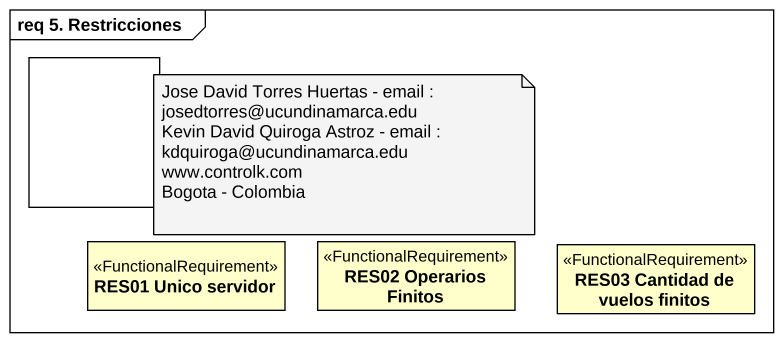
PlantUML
@startuml
mainframe req 5. Restricciones
allowmixing
hide circle
hide empty members
rectangle " " as rectangle1
class "RES01 Unico servidor" as RES01_Unico_servidor <<FunctionalRequirement>>
class "RES02 Operarios Finitos" as RES02_Operarios_Finitos <<FunctionalRequirement>>
class "RES03 Cantidad de vuelos finitos" as RES03_Cantidad_de_vuelos <<FunctionalRequirement>>
note as N1
  Jose David Torres Huertas - email : josedtorres@ucundinamarca.edu
  Kevin David Quiroga Astroz - email : kdquiroga@ucundinamarca.edu
  www.controlk.com
  Bogota - Colombia
end note
@enduml
